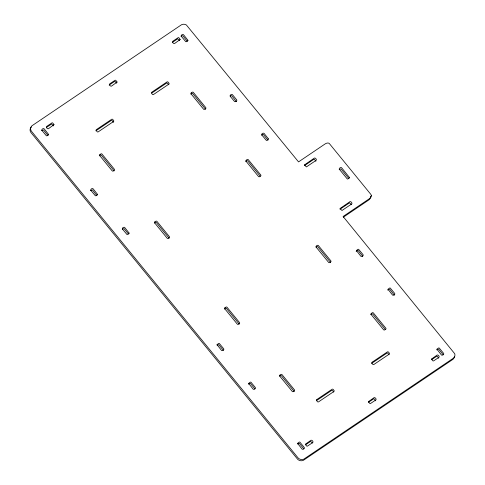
<?xml version="1.0" encoding="UTF-8"?>
<svg xmlns="http://www.w3.org/2000/svg" width="485" height="485" viewBox="0 0 485 485"><rect width="100%" height="100%" fill="white"/><g stroke="black" fill="none" stroke-linecap="round" stroke-linejoin="round"><path stroke-width="0.73" d="M236.365 101.595L231.8 95.775L231.169 95.642L230.199 96.279L234.443 101.407C235.17 102.329 237.292 100.971 236.789 99.965L232.424 94.624C231.63 93.872 229.526 95.23 230.199 96.212M97 195.746L92.386 189.841L90.489 190.623M315.88 161.25L314.498 159.329L313.959 159.219L304.416 165.652M375.584 400.81L374.353 398.979L373.735 398.779L368.364 402.356M438.67 358.203L437.44 356.372L436.821 356.172L431.456 359.749M99.304 155.849L100.346 155.139A0.812 0.727 24.2 0 1 101.426 155.267L113.896 170.544A0.812 0.727 24.2 0 1 114.036 170.956M224.367 309.036L225.404 308.339A0.812 0.727 24.2 0 1 226.489 308.49L238.996 323.81A0.812 0.727 24.2 0 1 239.123 324.229M41.558 130.677L43.45 129.895L48.057 135.594M46.481 127.416L51.646 123.996L53.453 125.888M109.174 85.075L114.642 81.413L115.266 81.571L116.527 83.196M172.266 42.468L177.728 38.806L179.577 40.485M181.038 36.484L182.239 35.696L182.869 35.829L187.41 41.443M95.866 130.829L111.113 120.535A0.806 0.727 24.2 0 1 112.217 120.71L113.053 121.741A0.806 0.727 24.2 0 1 113.163 122.523M151.932 92.968L166.434 83.171A0.806 0.727 24.2 0 1 167.543 83.353L168.38 84.378A0.806 0.727 24.2 0 1 168.55 84.754M190.805 94.054L191.696 93.447A0.812 0.727 24.2 0 1 192.775 93.581L205.246 108.852A0.812 0.727 24.2 0 1 205.373 109.41M122.299 229.211L123.996 228.562L128.513 234.061M261.579 135.157L262.779 134.369L263.41 134.497L267.969 140.22M154.424 223.058L155.303 222.463A0.812 0.727 24.2 0 1 156.394 222.609L168.901 237.935A0.812 0.727 24.2 0 1 169.029 238.353M245.671 161.438L246.653 160.771A0.812 0.727 24.2 0 1 247.744 160.923L260.251 176.243M339.185 169.58L340.955 168.847L348.982 178.698M340.003 209.247L349.539 202.809L351.401 204.537M343.362 217.177L369.218 199.687L370.819 197.601L370.758 196.213M316.026 247.138L316.753 246.647A0.812 0.727 24.2 0 1 317.839 246.798L330.346 262.124A0.812 0.727 24.2 0 1 330.461 262.676M217.098 345.296L218.771 344.677L223.342 350.279M356.154 251.394L357.536 250.478L358.166 250.593L362.738 256.31M248.502 384.162L249.745 383.326L250.381 383.399L254.898 388.903M387.764 290.115L389.146 289.199L389.776 289.315L394.347 295.135M279.651 376.178L280.378 375.693A0.812 0.727 24.2 0 1 281.464 375.839L293.971 391.165A0.812 0.727 24.2 0 1 294.098 391.577M370.74 314.668L371.728 314.001A0.812 0.727 24.2 0 1 372.813 314.147L385.32 329.473M316.359 400.725L331.564 390.461A0.812 0.727 24.2 0 1 332.637 390.686L333.474 391.71A0.812 0.727 24.2 0 1 333.638 392.122M371.655 363.386L386.872 353.11A0.812 0.727 24.2 0 1 387.945 353.341L388.782 354.365A0.812 0.727 24.2 0 1 388.946 354.771M297.638 443.969L299.318 443.351L303.828 448.849M436.864 349.952L438.076 349.145L438.707 349.267L443.211 354.777M305.332 444.921L310.661 441.38L312.425 443.017M454.366 356.62A4.814 4.329 24.2 0 1 453.899 358.185A4.789 4.304 24.2 0 1 452.784 359.458L303.404 460.295A4.808 4.323 24.2 0 1 299.057 460.241A4.771 4.286 24.2 0 1 297.56 459.162L30.876 132.441A4.771 4.286 24.2 0 1 30.082 129.992A4.808 4.323 24.2 0 1 31.373 127.028M187.98 40.316L186.41 41.692L185.797 41.722L181.269 36.266C180.596 35.278 182.693 33.95 183.494 34.678L187.98 40.316M217.044 344.689L221.53 350.437C222.33 351.158 224.428 349.83 223.755 348.842L219.323 343.447L218.686 343.374L217.044 344.689M248.653 383.417L253.14 389.158C253.934 389.885 256.038 388.558 255.365 387.57L250.933 382.174L250.296 382.101L248.653 383.417M268.52 138.989L266.95 140.365L266.338 140.395L261.809 134.939C261.142 133.951 263.24 132.623 264.034 133.351L268.52 138.989M297.584 443.363L302.07 449.104C302.87 449.831 304.968 448.504 304.301 447.516L299.869 442.12L299.233 442.047L297.584 443.363M304.495 164.906L306.381 166.919L316.214 160.292C316.941 159.523 315.365 157.716 314.425 158.037L304.495 164.906M340.076 208.495L341.967 210.508L351.795 203.888C352.522 203.118 350.94 201.287 350.006 201.633L340.076 208.495M54.005 124.663L48.385 128.755C47.384 129.137 45.76 127.282 46.602 126.47L52.089 122.796L52.719 122.941L54.005 124.663M368.479 401.622L369.758 403.447L370.388 403.593L375.869 399.919C376.748 399.119 375.087 397.251 374.093 397.633L368.479 401.622M431.565 359.021L432.85 360.84L433.475 360.986L438.961 357.312C439.81 356.505 438.179 354.65 437.179 355.026L431.565 359.021M117.091 82.068L111.471 86.154C110.465 86.524 108.798 84.626 109.725 83.844L115.194 80.189L115.818 80.346L117.091 82.068M180.184 39.467L174.558 43.547C173.557 43.917 171.884 42.019 172.818 41.243L178.28 37.581L178.904 37.739L180.184 39.467M305.386 444.218L306.659 446.042L307.284 446.2L312.746 442.544C313.68 441.762 312.007 439.865 311.006 440.234L305.386 444.218M349.57 177.625L347.836 179.007L347.29 178.971L339.306 169.21C338.857 168.289 340.864 166.992 341.592 167.719L349.57 177.625M48.627 134.466L47.093 135.776L46.396 135.812L41.862 130.32C41.346 129.319 43.426 127.998 44.177 128.84L48.627 134.466M97.558 194.418L95.969 195.764L95.333 195.758L90.798 190.272C90.277 189.271 92.356 187.944 93.114 188.792L97.558 194.418M129.168 233.139L127.634 234.449L126.943 234.485L122.402 228.993C121.887 227.992 123.966 226.671 124.724 227.513L129.168 233.139M356.408 250.539L360.846 256.268C361.598 257.117 363.677 255.789 363.162 254.789L358.627 249.296L357.985 249.296L356.408 250.539M388.018 289.266L392.456 294.995C393.208 295.838 395.287 294.516 394.772 293.516L390.231 288.023L389.594 288.023L388.018 289.266M436.949 349.212L441.386 354.941C442.138 355.79 444.218 354.462 443.702 353.462L439.167 347.969L438.531 347.969L436.949 349.212M371.486 195.867L369.77 198.456L343.101 216.498L454.718 353.723A4.814 4.329 24.2 0 1 454.451 356.954A4.789 4.304 24.2 0 1 453.336 358.233L303.956 459.065A4.808 4.323 24.2 0 1 299.609 459.016A4.771 4.286 24.2 0 1 298.111 457.937L31.428 131.217A4.771 4.286 24.2 0 1 30.634 128.761A4.808 4.323 24.2 0 1 31.925 125.797L181.263 24.911A4.789 4.304 24.2 0 1 183.821 24.25A4.814 4.329 24.2 0 1 186.404 25.008L298.536 161.893L325.041 143.99C326.381 143.057 328.781 142.287 329.782 144.087L370.91 194.467L371.486 195.867M99.91 154.582L99.855 154.618A0.812 0.727 24.2 0 0 99.771 155.643L112.144 170.799A0.812 0.727 24.2 0 0 113.248 171.005L114.284 170.302A0.812 0.727 24.2 0 0 114.448 169.32L101.977 154.042A0.812 0.727 24.2 0 0 100.898 153.909L99.91 154.582M191.26 92.89L191.205 92.932A0.812 0.727 24.2 0 0 191.126 93.951L203.494 109.107A0.812 0.727 24.2 0 0 204.603 109.313L205.634 108.616A0.812 0.727 24.2 0 0 205.798 107.628L193.327 92.35A0.812 0.727 24.2 0 0 192.248 92.223L191.26 92.89M316.911 399.495L316.687 399.658A0.812 0.727 24.2 0 0 316.632 400.646L317.475 401.683A0.812 0.727 24.2 0 0 318.584 401.841L333.892 391.504A0.812 0.727 24.2 0 0 334.026 390.486L333.189 389.461A0.812 0.727 24.2 0 0 332.116 389.231L316.911 399.495M372.207 362.156L371.977 362.313A0.812 0.727 24.2 0 0 371.922 363.307L372.771 364.344A0.812 0.727 24.2 0 0 373.874 364.502L389.2 354.153A0.812 0.727 24.2 0 0 389.334 353.135L388.497 352.11A0.812 0.727 24.2 0 0 387.424 351.886L372.207 362.156M113.538 121.511L98.17 131.884A0.806 0.727 24.2 0 1 97.115 131.647L96.266 130.604A0.806 0.727 24.2 0 1 96.418 129.604L111.665 119.304A0.806 0.727 24.2 0 1 112.769 119.486L113.605 120.51A0.806 0.727 24.2 0 1 113.532 121.511M168.859 84.154L153.448 94.557A0.812 0.727 24.2 0 1 152.387 94.32L151.538 93.278A0.812 0.727 24.2 0 1 151.696 92.271L166.985 81.947A0.806 0.727 24.2 0 1 168.095 82.123L168.932 83.147A0.806 0.727 24.2 0 1 168.859 84.154M154.873 221.9L154.824 221.936A0.812 0.727 24.2 0 0 154.721 222.954L167.131 238.165A0.812 0.727 24.2 0 0 168.228 238.39L169.277 237.68A0.812 0.727 24.2 0 0 169.453 236.71L156.946 221.384A0.812 0.727 24.2 0 0 155.855 221.233L154.873 221.9M246.222 160.208L246.174 160.244A0.812 0.727 24.2 0 0 246.071 161.269L258.481 176.473A0.812 0.727 24.2 0 0 259.578 176.698L260.627 175.994A0.812 0.727 24.2 0 0 260.803 175.018L248.296 159.692A0.812 0.727 24.2 0 0 247.211 159.547L246.222 160.208M224.967 307.775L224.919 307.811A0.812 0.727 24.2 0 0 224.816 308.836L237.226 324.041A0.812 0.727 24.2 0 0 238.329 324.265L239.372 323.562A0.812 0.727 24.2 0 0 239.548 322.586L227.041 307.26A0.812 0.727 24.2 0 0 225.955 307.114L224.967 307.775M316.317 246.089L316.268 246.119A0.812 0.727 24.2 0 0 316.165 247.144L328.575 262.349A0.812 0.727 24.2 0 0 329.679 262.573L330.721 261.87A0.812 0.727 24.2 0 0 330.897 260.894L318.39 245.568A0.812 0.727 24.2 0 0 317.305 245.422L316.317 246.089M279.942 375.129L279.893 375.16A0.812 0.727 24.2 0 0 279.79 376.184L292.2 391.389A0.812 0.727 24.2 0 0 293.304 391.613L294.346 390.91A0.812 0.727 24.2 0 0 294.522 389.934L282.015 374.608A0.812 0.727 24.2 0 0 280.93 374.462L279.942 375.129M371.292 313.437L371.243 313.474A0.812 0.727 24.2 0 0 371.14 314.492L383.55 329.697A0.812 0.727 24.2 0 0 384.654 329.927L385.696 329.218A0.812 0.727 24.2 0 0 385.872 328.248L373.365 312.922A0.812 0.727 24.2 0 0 372.28 312.77L371.292 313.437"/></g></svg>
